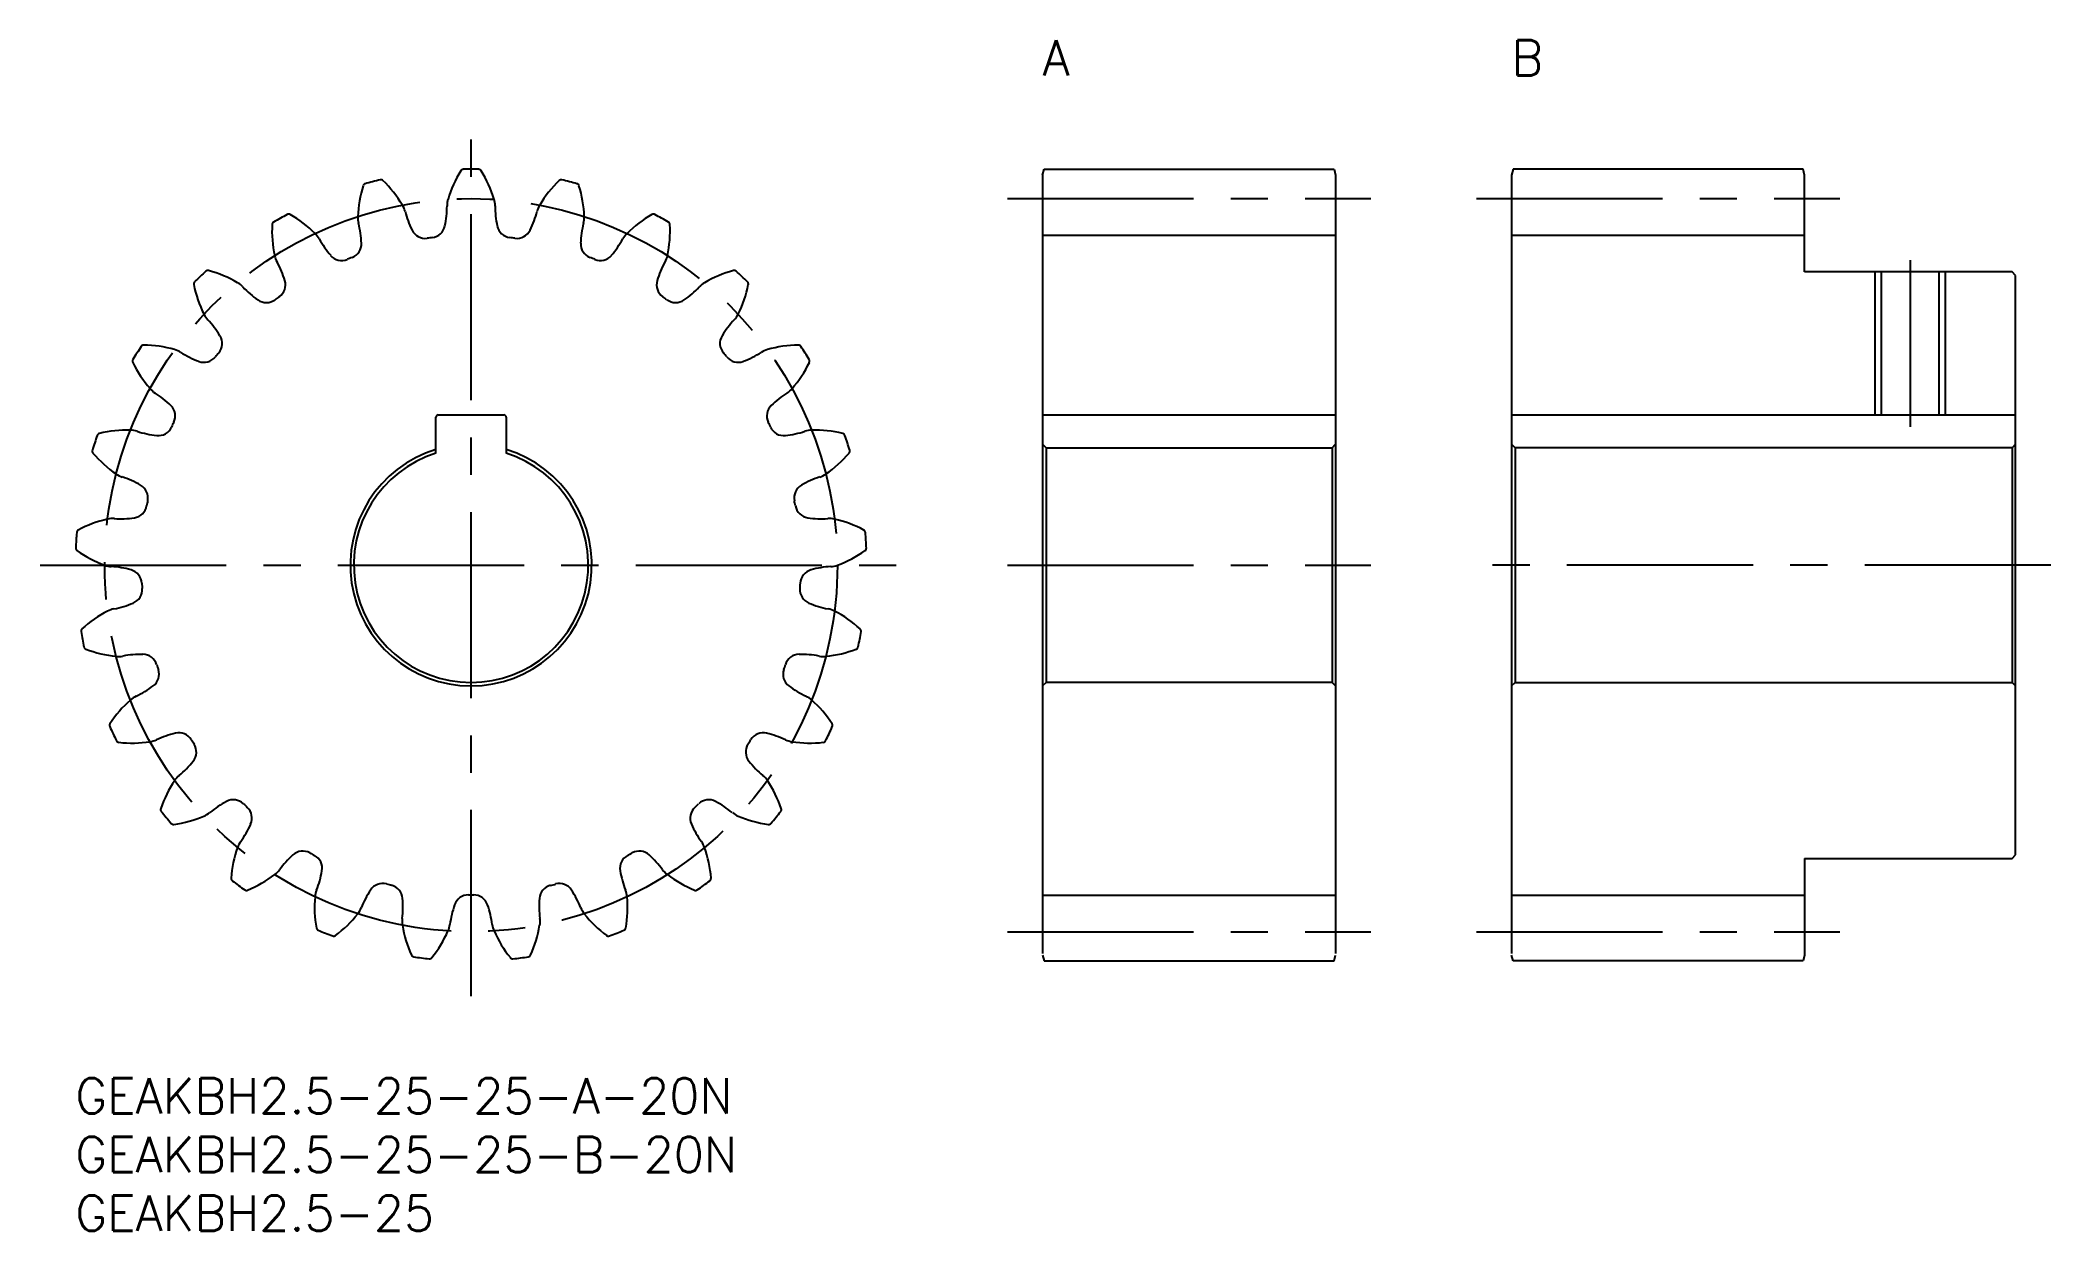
# Model space of a CAD drawing. Extents: x -3 to 169, y -13 to 88.
import ezdxf

# ---------------------------------------------------------------- set-up
doc = ezdxf.new("R2010")
doc.units = 0
doc.header["$LTSCALE"] = 0.5
doc.linetypes.add('CENTER', pattern=[50.8, 31.75, -6.35, 6.35, -6.35])
for name, color, linetype in [('MSM_CENTER', 1, 'CENTER'), ('MSM_CONTINUOUS', 7, 'CONTINUOUS'), ('MSM_NARROW', 5, 'CONTINUOUS'), ('MSM_PART_NUMBER', 7, 'CONTINUOUS')]:
    doc.layers.add(name, color=color, linetype=linetype)
doc.styles.get("Standard").update_dxf_attribs({"font": 'txt.shx', "height": 1, "bigfont": 'bigfont.shx'})

# ---------------------------------------------------------------- blocks, each defined once
blk = doc.blocks.new('*U3')
at = {"layer": 'MSM_PART_NUMBER'}
blk.add_text('GEAKBH2.5-25-25-B-20N', height=3, dxfattribs=at).set_placement((0, -8))
blk = doc.blocks.new('*U4')
at = {"layer": 'MSM_PART_NUMBER'}
blk.add_text('GEAKBH2.5-25-25-A-20N', height=3, dxfattribs=at).set_placement((0, -3))
blk = doc.blocks.new('*U5')
at = {"layer": 'MSM_PART_NUMBER'}
blk.add_text('GEAKBH2.5-25', height=3, dxfattribs=at).set_placement((0, -13))
blk = doc.blocks.new('*U6')
at = {"layer": 'MSM_PART_NUMBER'}
blk.add_text('A', height=3, dxfattribs=at).set_placement((82.5, 85.5))
blk = doc.blocks.new('*U7')
at = {"layer": 'MSM_PART_NUMBER'}
blk.add_text('B', height=3, dxfattribs=at).set_placement((122.5, 85.5))

msp = doc.modelspace()

# ---------------------------------------------------------------- linework, layer by layer
at = {"layer": 'MSM_CENTER'}
for p, q in [((33.75, 7), (33.75, 80.5)), ((79.5, 75), (110.5, 75)), ((119.5, 75), (150.5, 75)), ((156.5, 69.75), (156.5, 55.55)), ((-3, 43.75), (70.5, 43.75)), ((79.5, 43.75), (110.5, 43.75)), ((168.5, 43.75), (119.5, 43.75)), ((79.5, 12.5), (110.5, 12.5)), ((119.5, 12.5), (150.5, 12.5))]:
    msp.add_line(p, q, dxfattribs=at)
msp.add_circle((33.75, 43.75), 31.25, dxfattribs=at)
at = {"layer": 'MSM_CONTINUOUS'}
for p, q in [((82.5, 77), (82.63, 77.5)), ((82.63, 77.5), (107.37, 77.5)), ((107.37, 77.5), (107.5, 77)), ((122.63, 77.5), (122.5, 77)), ((147.37, 77.5), (122.63, 77.5)), ((147.5, 77), (147.37, 77.5)), ((82.5, 77), (82.5, 10.64)), ((107.5, 77), (107.5, 10.64)), ((122.5, 77), (122.5, 10.64)), ((147.5, 68.75), (147.5, 77)), ((82.5, 71.87), (107.5, 71.87)), ((122.5, 71.87), (147.5, 71.87)), ((165.2, 68.75), (147.5, 68.75)), ((154.04, 68.75), (154.04, 56.55)), ((158.96, 68.75), (158.96, 56.55)), ((165.5, 68.45), (165.2, 68.75)), ((165.5, 19.05), (165.5, 68.45)), ((30.75, 53.29), (30.75, 56.35)), ((30.95, 56.55), (36.55, 56.55)), ((36.75, 56.35), (36.75, 53.29)), ((82.5, 56.55), (107.5, 56.55)), ((122.5, 56.55), (165.5, 56.55)), ((82.5, 54.05), (82.8, 53.75)), ((82.8, 53.75), (82.8, 33.75)), ((82.8, 53.75), (107.2, 53.75)), ((107.2, 53.75), (107.5, 54.05)), ((107.2, 53.75), (107.2, 33.75)), ((122.8, 53.75), (122.5, 54.05)), ((122.8, 53.75), (122.8, 33.75)), ((165.2, 53.75), (122.8, 53.75)), ((165.5, 54.05), (165.2, 53.75)), ((165.2, 53.75), (165.2, 33.75)), ((82.8, 33.75), (82.5, 33.45)), ((107.2, 33.75), (82.8, 33.75)), ((107.5, 33.45), (107.2, 33.75)), ((122.5, 33.45), (122.8, 33.75)), ((122.8, 33.75), (165.2, 33.75)), ((165.2, 33.75), (165.5, 33.45)), ((165.2, 18.75), (165.5, 19.05)), ((147.5, 18.75), (165.2, 18.75)), ((147.5, 18.75), (147.5, 10.5)), ((82.5, 15.62), (107.5, 15.62)), ((122.5, 15.62), (147.5, 15.62)), ((82.5, 10.5), (82.63, 10)), ((107.37, 10), (107.5, 10.5)), ((122.63, 10), (122.5, 10.5)), ((147.5, 10.5), (147.37, 10)), ((82.63, 10), (107.37, 10)), ((147.37, 10), (122.63, 10))]:
    msp.add_line(p, q, dxfattribs=at)
for centre, radius, start, end in [((41.38, 72.11), 10, 148.2641, 163.6), ((33.09, 77.24), 0.25, 91.131, 148.2641), ((33.75, 43.75), 33.75, 88.869, 91.131), ((34.41, 77.24), 0.25, 31.7359, 88.869), ((26.12, 72.11), 10, 16.4, 31.7359), ((34.09, 73.12), 10, 162.6641, 178), ((24.78, 76.03), 0.25, 105.531, 162.6641), ((33.75, 43.75), 33.75, 103.269, 105.531), ((26.06, 76.36), 0.25, 46.1359, 103.269), ((19.3, 69.33), 10, 30.8, 46.1359), ((48.2, 69.33), 10, 133.8641, 149.2), ((41.44, 76.36), 0.25, 76.731, 133.8641), ((33.75, 43.75), 33.75, 74.469, 76.731), ((42.72, 76.03), 0.25, 17.3359, 74.469), ((33.41, 73.12), 10, 2, 17.3359), ((26.14, 73.4), 2.05, 14.5481, 30.8), ((36.18, 76.01), 8.33, 194.5481, 206.3429), ((23.37, 74.39), 8.33, 348.0571, 359.8519), ((33.75, 74.36), 2.05, 163.6, 179.8519), ((33.75, 74.36), 2.05, 0.1481, 16.4), ((44.13, 74.39), 8.33, 180.1481, 191.9429), ((31.32, 76.01), 8.33, 333.6571, 345.4519), ((41.36, 73.4), 2.05, 149.2, 165.4519), ((26.77, 72.28), 10, 177.0641, 192.4), ((17.03, 72.78), 0.25, 119.931, 177.0641), ((33.75, 43.75), 33.75, 117.669, 119.931), ((18.19, 73.42), 0.25, 60.5359, 117.669), ((13.4, 64.93), 10, 45.2, 60.5359), ((26.14, 73.4), 2.05, 178, 194.2519), ((16.08, 70.84), 8.33, 2.4571, 14.2519), ((29.84, 72.86), 1.25, 206.3429, 277.6578), ((30.3, 72.92), 1.25, 276.7422, 348.0571), ((37.2, 72.92), 1.25, 191.9429, 263.2578), ((37.66, 72.86), 1.25, 262.3422, 333.6571), ((51.42, 70.84), 8.33, 165.7481, 177.5429), ((41.36, 73.4), 2.05, 345.7481, 2), ((54.1, 64.93), 10, 119.4641, 134.8), ((49.31, 73.42), 0.25, 62.331, 119.4641), ((33.75, 43.75), 33.75, 60.069, 62.331), ((40.73, 72.28), 10, 347.6, 2.9359), ((50.47, 72.78), 0.25, 2.9359, 60.069), ((19, 70.57), 2.05, 28.9481, 45.2), ((28.09, 75.6), 8.33, 208.9481, 220.7429), ((23.15, 71.15), 1.25, 291.1422, 2.4571), ((33.75, 43.75), 28.12, 96.7422, 97.6578), ((33.75, 43.75), 28.12, 82.3422, 83.2578), ((44.35, 71.15), 1.25, 177.5429, 248.8578), ((39.41, 75.6), 8.33, 319.2571, 331.0519), ((48.5, 70.57), 2.05, 134.8, 151.0519), ((33.75, 43.75), 33.75, 132.069, 134.331), ((11.3, 68.62), 0.25, 74.9359, 132.069), ((8.77, 59.2), 10, 59.6, 74.9359), ((19, 70.57), 2.05, 192.4, 208.6519), ((9.9, 65.6), 8.33, 16.8571, 28.6519), ((22.72, 70.97), 1.25, 220.7429, 292.0578), ((33.75, 43.75), 28.13, 111.1422, 112.0578), ((33.75, 43.75), 28.13, 67.9422, 68.8578), ((44.78, 70.97), 1.25, 247.9422, 319.2571), ((57.6, 65.6), 8.33, 151.3481, 163.1429), ((48.5, 70.57), 2.05, 331.3481, 347.6), ((58.73, 59.2), 10, 105.0641, 120.4), ((56.2, 68.62), 0.25, 47.931, 105.0641), ((33.75, 43.75), 33.75, 45.669, 47.931), ((10.34, 67.71), 0.25, 134.331, 191.4641), ((19.9, 69.65), 10, 191.4641, 206.8), ((12.8, 66.06), 2.05, 43.3481, 59.6), ((20.34, 73.19), 8.33, 223.3481, 235.1429), ((16.67, 67.65), 1.25, 305.5422, 16.8571), ((50.83, 67.65), 1.25, 163.1429, 234.4578), ((47.16, 73.19), 8.33, 304.8571, 316.6519), ((54.7, 66.06), 2.05, 120.4, 136.6519), ((47.6, 69.65), 10, 333.2, 348.5359), ((57.16, 67.71), 0.25, 348.5359, 45.669), ((16.29, 67.38), 1.25, 235.1429, 306.4578), ((33.75, 43.75), 28.13, 125.5422, 126.4578), ((33.75, 43.75), 28.12, 53.5422, 54.4578), ((51.21, 67.38), 1.25, 233.5422, 304.8571), ((12.8, 66.06), 2.05, 206.8, 223.0519), ((5.21, 58.98), 8.33, 31.2571, 43.0519), ((62.29, 58.98), 8.33, 136.9481, 148.7429), ((54.7, 66.06), 2.05, 316.9481, 333.2), ((33.75, 43.75), 33.75, 146.469, 148.731), ((5.82, 62.26), 0.25, 89.3359, 146.469), ((5.71, 52.51), 10, 74, 89.3359), ((7.9, 60.15), 2.05, 57.7481, 74), ((13.44, 68.93), 8.33, 237.7481, 249.5429), ((33.75, 43.75), 28.12, 139.9422, 140.8578), ((11.27, 62.65), 1.25, 319.9422, 31.2571), ((56.23, 62.65), 1.25, 148.7429, 220.0577), ((33.75, 43.75), 28.12, 39.1422, 40.0578), ((54.06, 68.93), 8.33, 290.4571, 302.2519), ((59.6, 60.15), 2.05, 106, 122.2519), ((61.79, 52.51), 10, 90.6641, 106), ((61.68, 62.26), 0.25, 33.531, 90.6641), ((33.75, 43.75), 33.75, 31.269, 33.531), ((5.12, 61.14), 0.25, 148.731, 205.8641), ((13.89, 65.39), 10, 205.8641, 221.2), ((10.97, 62.29), 1.25, 249.5429, 320.8578), ((56.53, 62.29), 1.25, 219.1422, 290.4571), ((53.61, 65.39), 10, 318.8, 334.1359), ((62.38, 61.14), 0.25, 334.1359, 31.269), ((7.9, 60.15), 2.05, 221.2, 237.4519), ((2.32, 51.4), 8.33, 45.6571, 57.4519), ((65.18, 51.4), 8.33, 122.5481, 134.3429), ((59.6, 60.15), 2.05, 302.5481, 318.8), ((7.27, 56.47), 1.25, 334.3422, 45.6571), ((60.23, 56.47), 1.25, 134.3429, 205.6578), ((2.1, 54.73), 0.25, 103.7359, 160.869), ((4.42, 45.26), 10, 88.4, 103.7359), ((4.64, 53.21), 2.05, 72.1481, 88.4), ((7.82, 63.09), 8.33, 252.1481, 263.9429), ((7.07, 56.04), 1.25, 263.9429, 335.2577), ((33.75, 43.75), 28.13, 154.3422, 155.2578), ((30.95, 56.35), 0.2, 90, 180), ((36.55, 56.35), 0.2, 0, 90), ((33.75, 43.75), 28.13, 24.7422, 25.6578), ((60.43, 56.04), 1.25, 204.7422, 276.0571), ((59.68, 63.09), 8.33, 276.0571, 287.8519), ((62.86, 53.21), 2.05, 91.6, 107.8519), ((63.08, 45.26), 10, 76.2641, 91.6), ((65.4, 54.73), 0.25, 19.131, 76.2641), ((1.69, 53.47), 0.25, 163.131, 220.2641), ((33.75, 43.75), 33.75, 160.869, 163.131), ((9.13, 59.77), 10, 220.2641, 235.6), ((33.75, 43.75), 10.3, 106.9335, 73.0665), ((33.75, 43.75), 10, 107.4576, 72.5424), ((58.37, 59.77), 10, 304.4, 319.7359), ((33.75, 43.75), 33.75, 16.869, 19.131), ((65.81, 53.47), 0.25, 319.7359, 16.869), ((4.64, 53.21), 2.05, 235.6, 251.8519), ((62.86, 53.21), 2.05, 288.1481, 304.4), ((1.4, 43.35), 8.33, 60.0571, 71.8519), ((4.94, 49.48), 1.25, 348.7422, 60.0571), ((62.56, 49.48), 1.25, 119.9429, 191.2578), ((66.1, 43.35), 8.33, 108.1481, 119.9429), ((4.85, 49.02), 1.25, 278.3429, 349.6577), ((33.75, 43.75), 28.13, 168.7422, 169.6578), ((33.75, 43.75), 28.12, 10.3422, 11.2578), ((62.65, 49.02), 1.25, 190.3422, 261.6571), ((33.75, 43.75), 33.75, 175.269, 177.531), ((0.36, 46.51), 0.25, 118.1359, 175.269), ((4.96, 37.92), 10, 102.8, 118.1359), ((3.2, 45.67), 2.05, 86.5481, 102.8), ((3.82, 56.03), 8.33, 266.5481, 278.3429), ((63.68, 56.03), 8.33, 261.6571, 273.4519), ((64.3, 45.67), 2.05, 77.2, 93.4519), ((62.54, 37.92), 10, 61.8641, 77.2), ((67.14, 46.51), 0.25, 4.731, 61.8641), ((33.75, 43.75), 33.75, 2.469, 4.731), ((0.28, 45.19), 0.25, 177.531, 234.6641), ((5.92, 53.15), 10, 234.6641, 250), ((61.58, 53.15), 10, 290, 305.3359), ((67.22, 45.19), 0.25, 305.3359, 2.469), ((3.2, 45.67), 2.05, 250, 266.2519), ((2.52, 35.32), 8.33, 74.4571, 86.2519), ((4.42, 42.14), 1.25, 3.1422, 74.4571), ((63.08, 42.14), 1.25, 105.5429, 176.8577), ((64.98, 35.32), 8.33, 93.7481, 105.5429), ((64.3, 45.67), 2.05, 273.7481, 290), ((4.45, 41.67), 1.25, 292.7429, 4.0577), ((33.75, 43.75), 28.12, 183.1422, 184.0578), ((33.75, 43.75), 28.13, 355.9422, 356.8578), ((63.05, 41.67), 1.25, 175.9422, 247.2571), ((7.32, 30.94), 10, 117.2, 132.5359), ((3.68, 38.01), 2.05, 100.9481, 117.2), ((1.71, 48.2), 8.33, 280.9481, 292.7429), ((65.79, 48.2), 8.33, 247.2571, 259.0519), ((63.82, 38.01), 2.05, 62.8, 79.0519), ((60.18, 30.94), 10, 47.4641, 62.8), ((0.73, 38.12), 0.25, 132.5359, 189.669), ((33.75, 43.75), 33.75, 189.669, 191.931), ((33.75, 43.75), 33.75, 348.069, 350.331), ((66.77, 38.12), 0.25, 350.331, 47.4641), ((0.97, 36.82), 0.25, 191.931, 249.0641), ((4.46, 45.93), 10, 249.0641, 264.4), ((5.6, 27.81), 8.33, 88.8571, 100.6519), ((5.74, 34.9), 1.25, 17.5422, 88.8571), ((61.76, 34.9), 1.25, 91.1429, 162.4577), ((61.9, 27.81), 8.33, 79.3481, 91.1429), ((63.04, 45.93), 10, 275.6, 290.9359), ((66.53, 36.82), 0.25, 290.9359, 348.069), ((3.68, 38.01), 2.05, 264.4, 280.6519), ((5.89, 34.45), 1.25, 307.1429, 18.4577), ((33.75, 43.75), 28.12, 197.5422, 198.4578), ((61.61, 34.45), 1.25, 161.5423, 232.8571), ((33.75, 43.75), 28.13, 341.5422, 342.4578), ((63.82, 38.01), 2.05, 259.3481, 275.6), ((1.61, 40.1), 8.33, 295.3481, 307.1429), ((65.89, 40.1), 8.33, 232.8571, 244.6519), ((11.33, 24.77), 10, 131.6, 146.9359), ((6.05, 30.72), 2.05, 115.3481, 131.6), ((61.45, 30.72), 2.05, 48.4, 64.6519), ((56.17, 24.77), 10, 33.0641, 48.4), ((3.16, 30.09), 0.25, 146.9359, 204.069), ((33.75, 43.75), 33.75, 204.069, 206.331), ((10.45, 21.31), 8.33, 103.2571, 115.0519), ((8.82, 28.21), 1.25, 31.9422, 103.2571), ((58.68, 28.21), 1.25, 76.7429, 148.0578), ((57.05, 21.31), 8.33, 64.9481, 76.7429), ((33.75, 43.75), 33.75, 333.669, 335.931), ((64.34, 30.09), 0.25, 335.931, 33.0641), ((3.73, 28.89), 0.25, 206.331, 263.4641), ((4.84, 38.58), 10, 263.4641, 278.8), ((6.05, 30.72), 2.05, 278.8, 295.0519), ((33.75, 43.75), 28.12, 211.9422, 212.8578), ((9.07, 27.81), 1.25, 321.5429, 32.8577), ((58.43, 27.81), 1.25, 147.1423, 218.4571), ((33.75, 43.75), 28.12, 327.1422, 328.0578), ((61.45, 30.72), 2.05, 244.9481, 261.2), ((62.66, 38.58), 10, 261.2, 276.5359), ((63.77, 28.89), 0.25, 276.5359, 333.669), ((10.16, 24.24), 2.05, 129.7481, 146), ((3.53, 32.22), 8.33, 309.7481, 321.5429), ((63.97, 32.22), 8.33, 218.4571, 230.2519), ((57.34, 24.24), 2.05, 34, 50.2519), ((16.76, 19.79), 10, 146, 161.3359), ((50.74, 19.79), 10, 18.6641, 34), ((7.52, 22.91), 0.25, 161.3359, 218.469), ((33.75, 43.75), 33.75, 218.469, 220.731), ((7.03, 31.55), 10, 277.8641, 293.2), ((10.16, 24.24), 2.05, 293.2, 309.4519), ((16.76, 16.22), 8.33, 117.6571, 129.4519), ((13.47, 22.5), 1.25, 46.3422, 117.6571), ((33.75, 43.75), 28.12, 226.3422, 227.2578), ((13.81, 22.18), 1.25, 335.9429, 47.2577), ((53.69, 22.18), 1.25, 132.7423, 204.0571), ((33.75, 43.75), 28.12, 312.7422, 313.6578), ((54.03, 22.5), 1.25, 62.3429, 133.6578), ((50.74, 16.22), 8.33, 50.5481, 62.3429), ((57.34, 24.24), 2.05, 230.5481, 246.8), ((60.47, 31.55), 10, 246.8, 262.1359), ((33.75, 43.75), 33.75, 319.269, 321.531), ((59.98, 22.91), 0.25, 321.531, 18.6641), ((8.36, 21.89), 0.25, 220.731, 277.8641), ((7.35, 25.06), 8.33, 324.1481, 335.9429), ((60.15, 25.06), 8.33, 204.0571, 215.8519), ((59.14, 21.89), 0.25, 262.1359, 319.269), ((23.25, 16.32), 10, 160.4, 175.7359), ((15.76, 18.99), 2.05, 144.1481, 160.4), ((24.14, 12.86), 8.33, 132.0571, 143.8519), ((19.39, 18.12), 1.25, 60.7422, 132.0571), ((33.75, 43.75), 28.13, 240.7422, 241.6578), ((19.8, 17.9), 1.25, 350.3429, 61.6577), ((47.7, 17.9), 1.25, 118.3422, 189.6571), ((33.75, 43.75), 28.12, 298.3422, 299.2578), ((48.11, 18.12), 1.25, 47.9429, 119.2577), ((43.36, 12.86), 8.33, 36.1481, 47.9429), ((51.74, 18.99), 2.05, 19.6, 35.8519), ((44.25, 16.32), 10, 4.2641, 19.6), ((10.9, 25.29), 10, 292.2641, 307.6), ((15.76, 18.99), 2.05, 307.6, 323.8519), ((12.82, 19.08), 8.33, 338.5481, 350.3429), ((54.68, 19.08), 8.33, 189.6571, 201.4519), ((51.74, 18.99), 2.05, 216.1481, 232.4), ((56.6, 25.29), 10, 232.4, 247.7359), ((13.53, 17.04), 0.25, 175.7359, 232.869), ((33.75, 43.75), 33.75, 232.869, 235.131), ((14.6, 16.26), 0.25, 235.131, 292.2641), ((30.4, 14.57), 10, 174.8, 190.1359), ((22.48, 15.29), 2.05, 158.5481, 174.8), ((32.12, 11.44), 8.33, 146.4571, 158.2519), ((26.22, 15.36), 1.25, 75.1423, 146.4571), ((33.75, 43.75), 28.12, 255.1422, 256.0578), ((26.67, 15.24), 1.25, 4.7429, 76.0577), ((33.52, 14.38), 1.25, 89.5422, 160.8571), ((33.75, 43.75), 28.12, 269.5422, 270.4578), ((33.98, 14.38), 1.25, 19.1429, 90.4577), ((40.83, 15.24), 1.25, 103.9422, 175.2571), ((33.75, 43.75), 28.13, 283.9422, 284.8578), ((41.28, 15.36), 1.25, 33.5429, 104.8577), ((35.38, 11.44), 8.33, 21.7481, 33.5429), ((45.02, 15.29), 2.05, 5.2, 21.4519), ((37.1, 14.57), 10, 349.8641, 5.2), ((52.9, 16.26), 0.25, 247.7359, 304.869), ((33.75, 43.75), 33.75, 304.869, 307.131), ((53.97, 17.04), 0.25, 307.131, 4.2641), ((16.21, 20.19), 10, 306.6641, 322), ((22.48, 15.29), 2.05, 322, 338.2519), ((19.61, 14.65), 8.33, 352.9481, 4.7429), ((40.21, 12.05), 8.33, 160.8571, 172.6519), ((27.29, 12.05), 8.33, 7.3481, 19.1429), ((47.89, 14.65), 8.33, 175.2571, 187.0519), ((45.02, 15.29), 2.05, 201.7481, 218), ((51.29, 20.19), 10, 218, 233.3359), ((20.81, 12.85), 0.25, 190.1359, 247.269), ((33.75, 43.75), 33.75, 247.269, 249.531), ((22.04, 12.37), 0.25, 249.531, 306.6641), ((29.91, 13.38), 2.05, 172.9481, 189.2), ((37.77, 14.65), 10, 189.2, 204.5359), ((22.62, 16.57), 10, 321.0641, 336.4), ((29.91, 13.38), 2.05, 336.4, 352.6519), ((37.59, 13.38), 2.05, 187.3481, 203.6), ((44.88, 16.57), 10, 203.6, 218.9359), ((29.73, 14.65), 10, 335.4641, 350.8), ((37.59, 13.38), 2.05, 350.8, 7.0519), ((45.46, 12.37), 0.25, 233.3359, 290.469), ((33.75, 43.75), 33.75, 290.469, 292.731), ((46.69, 12.85), 0.25, 292.731, 349.8641), ((28.9, 10.6), 0.25, 204.5359, 261.669), ((33.75, 43.75), 33.75, 261.669, 263.931), ((33.75, 43.75), 33.75, 276.069, 278.331), ((38.6, 10.6), 0.25, 278.331, 335.4641), ((30.21, 10.44), 0.25, 263.931, 321.0641), ((37.29, 10.44), 0.25, 218.9359, 276.069)]:
    msp.add_arc(centre, radius, start, end, dxfattribs=at)
at = {"layer": 'MSM_NARROW'}
for p, q in [((153.5, 68.75), (153.5, 56.55)), ((159.5, 68.75), (159.5, 56.55))]:
    msp.add_line(p, q, dxfattribs=at)

# ---------------------------------------------------------------- block references
at = {"layer": 'MSM_CONTINUOUS'}
for name in ['*U6', '*U7', '*U4', '*U3', '*U5']:
    msp.add_blockref(name, (0, 0), dxfattribs=at)

doc.saveas('drawing.dxf')
